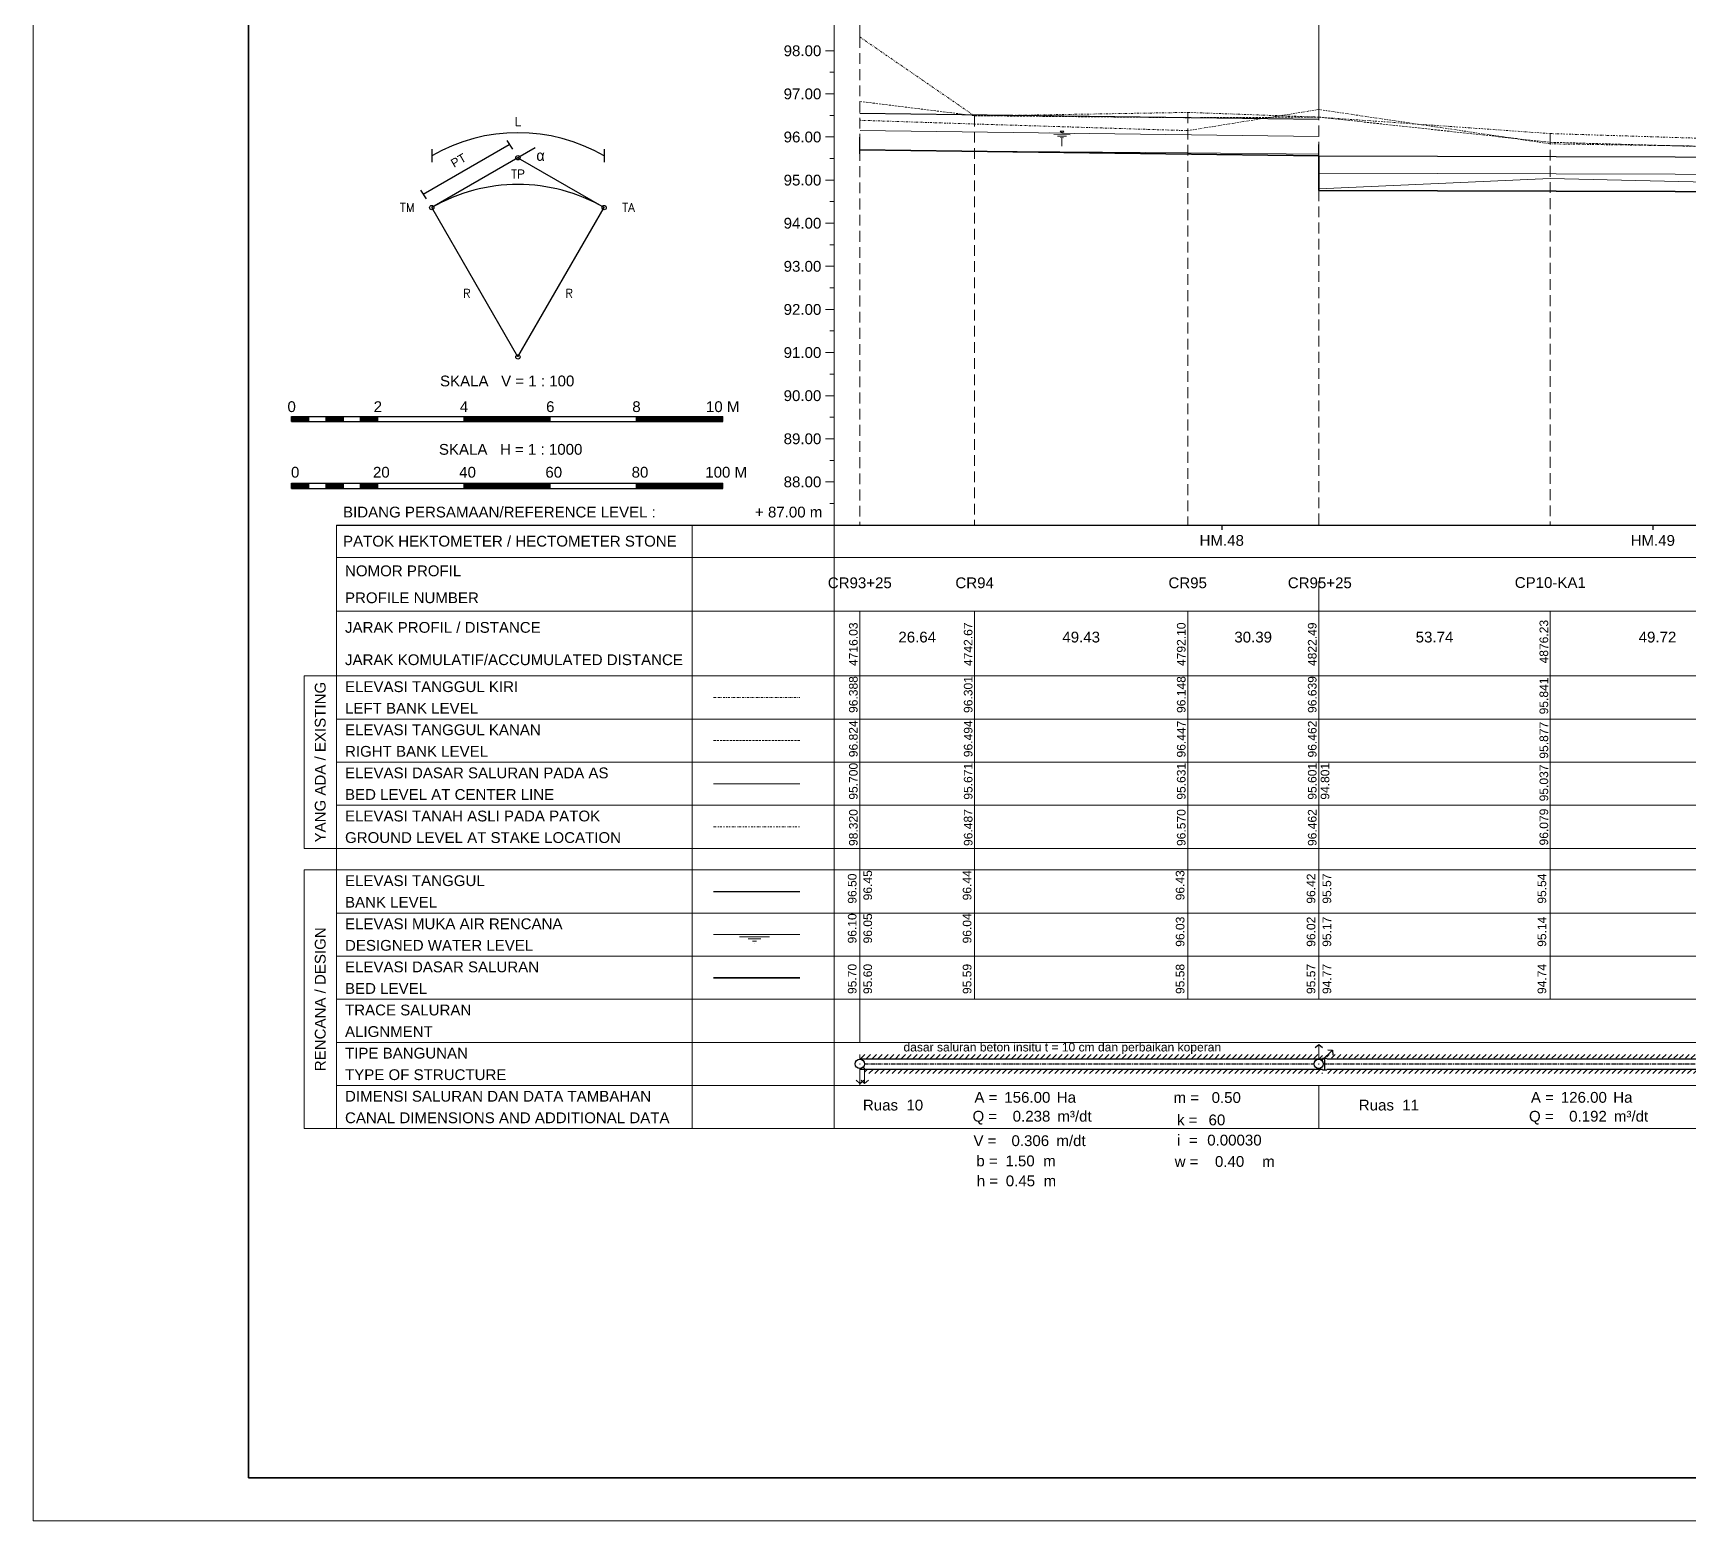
# Model space of a CAD drawing. Header units: inches. Extents: x 7 to 848, y 7 to 601.
# Drawn here: x 6.5 to 390.4, y 7.1 to 352.2 of the extents above; entities that cross this region are included whole.
import ezdxf
from ezdxf.enums import TextEntityAlignment as Align

# ---------------------------------------------------------------- set-up
doc = ezdxf.new("R2010")
doc.units = ezdxf.units.IN
doc.header["$MEASUREMENT"] = 0
for name, pattern in [('CENTER', [50.8, 31.75, -6.35, 6.35, -6.35]), ('DASHDOT', [1, 0.5, -0.25, 0, -0.25]), ('DASHED', [0.75, 0.5, -0.25]), ('DIVIDE', [1.25, 0.5, -0.25, 0, -0.25, 0, -0.25]), ('HIDDEN', [0.375, 0.25, -0.125]), ('HIDDEN2', [4.7625, 3.175, -1.5875])]:
    doc.linetypes.add(name, pattern=pattern)
for name, color, linetype, lineweight in [('arsir', 8, 'Continuous', 9), ('AS', 4, 'Continuous', 15), ('ASLI', 7, 'Continuous', 15), ('BINGKAI', 7, 'Continuous', 20), ('Dsr-Sal', 182, 'Continuous', 35), ('formlong', 7, 'Continuous', 20), ('GARIS', 7, 'Continuous', 20), ('Grs-Air', 6, 'Continuous', 13), ('KA', 6, 'Continuous', 15), ('KI', 11, 'Continuous', 15), ('l1', 8, 'DASHED', 9), ('linning', 7, 'Continuous', 18), ('sekunder', 160, 'CENTER', 25), ('TANAH-ASLI', 82, 'Continuous', 15), ('Tanggul', 22, 'Continuous', 30), ('Tanggul kanan', 142, 'HIDDEN2', 20), ('Tanggul kiri', 30, 'DASHDOT', 18), ('TEXT-BINGKAI', 22, 'Continuous', 15)]:
    doc.layers.add(name, color=color, linetype=linetype, lineweight=lineweight)
for name, color, linetype in [('kop', 7, 'Continuous'), ('LAHAN', 7, 'DASHED'), ('legend', 7, 'Continuous'), ('TEKS', 7, 'Continuous')]:
    doc.layers.add(name, color=color, linetype=linetype)
doc.styles.add('Arial TUR', font='arial.ttf')
doc.styles.add('S-02', font='SIMPLEX.shx', dxfattribs={"height": 2})
doc.styles.add('S-03', font='arial.ttf', dxfattribs={"height": 2.5})
doc.styles.get("Standard").update_dxf_attribs({"font": 'arial.ttf'})
pattern_1 = [(45, (-38053.0265, -24218.2595), (-0.67351921, 0.67351921), [])]

# ---------------------------------------------------------------- blocks, each defined once
blk = doc.blocks.new('air')
at = {"layer": 'Grs-Air', "lineweight": 9}
for p, q in [((33044.87, 24193.35), (33050.74, 24193.35)), ((33045.92, 24193), (33049.69, 24193)), ((33046.76, 24192.65), (33048.86, 24192.65)), ((33047.46, 24192.3), (33048.16, 24192.3)), ((33047.81, 24191.95), (33047.81, 24191.95))]:
    blk.add_line(p, q, dxfattribs=at)
for points in [[(33047.81, 24193.35), (33047.39, 24193.79), (33048.25, 24193.79), (33047.81, 24193.35)], [(33047.81, 24190.33), (33047.81, 24192.3)]]:
    blk.add_lwpolyline(points, dxfattribs=at)

msp = doc.modelspace()

# ---------------------------------------------------------------- hatches: boundary and pattern name
at = {"layer": 'arsir'}
h = msp.add_hatch(dxfattribs=at)
h.set_pattern_fill('ANSI31', color=256, scale=0.3)
h.set_pattern_definition(pattern_1)
h.paths.add_polyline_path([(304.76, 115.28), (198.3, 115.28), (198.3, 114.28), (304.76, 114.28)])
h = msp.add_hatch(dxfattribs=at)
h.set_pattern_fill('ANSI31', color=256, scale=0.3)
h.set_pattern_definition(pattern_1)
h.paths.add_polyline_path([(305.61, 114.28), (305.61, 115.28), (304.76, 115.28), (304.76, 114.28)])
h.paths.add_polyline_path([(306.63, 115.28), (306.63, 114.96), (306.96, 115.28)])
h = msp.add_hatch(dxfattribs=at)
h.set_pattern_fill('ANSI31', color=256, scale=0.3)
h.set_pattern_definition(pattern_1)
h.paths.add_polyline_path([(306.63, 114.96), (306.63, 114.42), (663.77, 114.28), (663.77, 115.28), (306.96, 115.28)])
h = msp.add_hatch(dxfattribs=at)
h.set_pattern_fill('ANSI31', color=256, scale=0.3)
h.set_pattern_definition(pattern_1)
h.paths.add_polyline_path([(304.76, 111.88), (199.42, 111.88), (199.42, 110.86), (304.76, 110.86)])
h = msp.add_hatch(dxfattribs=at)
h.set_pattern_fill('ANSI31', color=256, scale=0.3)
h.set_pattern_definition(pattern_1)
h.paths.add_polyline_path([(305.61, 110.86), (305.61, 111.88), (304.76, 111.88), (304.76, 110.86)])
h.paths.add_polyline_path([(306.63, 111.88), (306.63, 110.86), (501.58, 110.86), (501.58, 111.88)])

# ---------------------------------------------------------------- linework, layer by layer
at = {"color": 52, "lineweight": 9}
msp.add_lwpolyline([(6.5, 7.08), (847.5, 7.08), (847.5, 601.08), (6.5, 601.08)], close=True, dxfattribs=at)
at = {"color": 94, "lineweight": 35}
msp.add_lwpolyline([(56.5, 17.08), (837.5, 17.08), (837.5, 591.08), (56.5, 591.08)], close=True, dxfattribs=at)
for points in [[(198.3, 324.19), (198.3, 328.02)], [(304.76, 321.45), (304.76, 326.36)], [(282.27, 238.08), (282.27, 236.99)], [(382.27, 238.08), (382.27, 236.99)], [(303.91, 116.89), (304.76, 117.61), (305.65, 116.87)], [(306.86, 116.37), (307.96, 116.28), (308.07, 115.13)], [(197.46, 109.27), (198.3, 108.55), (199.2, 109.29)]]:
    msp.add_lwpolyline(points)
at = {"lineweight": 25}
for points in [[(305.61, 114.42), (306.63, 114.42)], [(305.61, 111.74), (306.63, 111.74)], [(306.12, 114.42), (306.12, 111.74)]]:
    msp.add_lwpolyline(points, dxfattribs=at)
at = {"layer": 'arsir'}
for points in [[(198.3, 351.28), (198.3, 382.65), (229.14, 404.66)], [(304.76, 334.46), (304.76, 365.83), (346.23, 395.43)]]:
    msp.add_lwpolyline(points, dxfattribs=at)
at = {"layer": 'BINGKAI'}
for p, q in [((76.87, 238.08), (76.87, 98.08)), ((159.37, 238.08), (159.37, 98.08)), ((192.37, 238.08), (192.37, 98.08)), ((76.87, 163.08), (192.37, 163.08)), ((76.87, 158.08), (192.37, 158.08)), ((76.87, 98.08), (192.37, 98.08))]:
    msp.add_line(p, q, dxfattribs=at)
for points in [[(69.37, 163.08), (76.87, 163.08), (76.87, 203.08), (69.37, 203.08)], [(69.37, 98.08), (76.87, 98.08), (76.87, 158.08), (69.37, 158.08)]]:
    msp.add_lwpolyline(points, close=True, dxfattribs=at)
at = {"layer": 'Dsr-Sal'}
msp.add_line((164.37, 133.08), (184.37, 133.08), dxfattribs=at)
msp.add_lwpolyline([(198.3, 325.08), (304.76, 323.68), (304.76, 315.68), (662.92, 314.68), (662.92, 306.68), (763.06, 305.98), (763.06, 305.98)], dxfattribs=at)
at = {"layer": 'formlong'}
for p, q in [((192.37, 238.08), (192.37, 368.08)), ((192.37, 348.08), (190.37, 348.08)), ((192.37, 343.08), (191.37, 343.08)), ((192.37, 338.08), (190.37, 338.08)), ((192.37, 333.08), (191.37, 333.08)), ((192.37, 328.08), (190.37, 328.08)), ((192.37, 323.08), (191.37, 323.08)), ((192.37, 318.08), (190.37, 318.08)), ((192.37, 313.08), (191.37, 313.08)), ((192.37, 308.08), (190.37, 308.08)), ((192.37, 303.08), (191.37, 303.08)), ((192.37, 298.08), (190.37, 298.08)), ((192.37, 293.08), (191.37, 293.08)), ((192.37, 288.08), (190.37, 288.08)), ((192.37, 283.08), (191.37, 283.08)), ((192.37, 278.08), (190.37, 278.08)), ((192.37, 273.08), (191.37, 273.08)), ((192.37, 268.08), (190.37, 268.08)), ((192.37, 263.08), (191.37, 263.08)), ((192.37, 258.08), (190.37, 258.08)), ((192.37, 253.08), (191.37, 253.08)), ((192.37, 248.08), (190.37, 248.08)), ((192.37, 243.08), (191.37, 243.08)), ((192.37, 230.58), (790.86, 230.58)), ((304.76, 225.08), (304.76, 128.08)), ((304.76, 225.08), (304.76, 128.08)), ((198.3, 218.08), (198.3, 118.08)), ((224.94, 218.08), (224.94, 128.08)), ((274.37, 218.08), (274.37, 128.08)), ((358.5, 218.08), (358.5, 128.08)), ((198.3, 115.28), (198.3, 114.28)), ((304.76, 114.15), (304.76, 117.61)), ((305.51, 113.84), (307.96, 116.28)), ((198.3, 112.01), (198.3, 108.08)), ((198.3, 112.01), (198.3, 108.55)), ((304.76, 108.08), (304.76, 98.08)), ((304.76, 108.08), (304.76, 98.08)), ((304.76, 108.08), (304.76, 98.08))]:
    msp.add_line(p, q, dxfattribs=at)
at = {"layer": 'formlong', "lineweight": 30}
msp.add_line((76.87, 238.08), (198.3, 238.08), dxfattribs=at)
msp.add_lwpolyline([(198.3, 238.08), (790.86, 238.08)], dxfattribs=at)
at = {"layer": 'formlong'}
for points in [[(199.08, 112.35), (199.42, 112.03), (199.42, 108.55)], [(198.58, 109.27), (199.42, 108.55), (200.32, 109.29)]]:
    msp.add_lwpolyline(points, dxfattribs=at)
at = {"layer": 'GARIS'}
for p, q in [((76.87, 230.58), (192.37, 230.58)), ((76.87, 218.08), (192.37, 218.08)), ((192.37, 218.08), (790.86, 218.08)), ((76.87, 203.08), (192.37, 203.08)), ((192.37, 203.08), (790.86, 203.08)), ((76.87, 193.08), (192.37, 193.08)), ((192.37, 193.08), (790.86, 193.08)), ((76.87, 183.08), (192.37, 183.08)), ((192.37, 183.08), (790.86, 183.08)), ((76.87, 173.08), (192.37, 173.08)), ((192.37, 173.08), (790.86, 173.08)), ((192.37, 163.08), (790.86, 163.08)), ((192.37, 158.08), (790.86, 158.08)), ((76.87, 148.08), (192.37, 148.08)), ((192.37, 148.08), (790.86, 148.08)), ((76.87, 138.08), (192.37, 138.08)), ((192.37, 138.08), (790.86, 138.08)), ((76.87, 128.08), (192.37, 128.08)), ((192.37, 128.08), (790.86, 128.08)), ((76.87, 118.08), (192.37, 118.08)), ((192.37, 118.08), (790.86, 118.08)), ((76.87, 108.08), (192.37, 108.08)), ((192.37, 108.08), (790.86, 108.08)), ((192.37, 98.08), (790.86, 98.08))]:
    msp.add_line(p, q, dxfattribs=at)
at = {"layer": 'Grs-Air'}
for p, q in [((164.37, 143.08), (184.37, 143.08)), ((170.37, 142.58), (177.37, 142.58)), ((172.37, 142.08), (175.37, 142.08)), ((173.37, 141.58), (174.37, 141.58)), ((173.87, 141.08), (173.88, 141.08))]:
    msp.add_line(p, q, dxfattribs=at)
for points in [[(198.36, 329.58), (304.76, 328.18)], [(304.76, 319.68), (662.92, 318.68)]]:
    msp.add_lwpolyline(points, dxfattribs=at)
at = {"layer": 'l1', "color": 5, "ltscale": 5}
msp.add_line((198.3, 351.28), (198.3, 238.08), dxfattribs=at)
at = {"layer": 'l1', "color": 1, "ltscale": 5}
msp.add_line((304.76, 334.46), (304.76, 238.08), dxfattribs=at)
msp.add_line((304.76, 334.46), (304.76, 238.08), dxfattribs=at)
at = {"layer": 'l1', "ltscale": 5}
for p, q in [((224.94, 333.02), (224.94, 238.08)), ((274.37, 333.78), (274.37, 238.08)), ((358.5, 328.87), (358.5, 238.08))]:
    msp.add_line(p, q, dxfattribs=at)
at = {"layer": 'legend', "linetype": 'Continuous'}
for p, q in [((116.39, 327.27), (117.69, 325.27)), ((116.99, 326.27), (96.99, 314.72)), ((122.99, 325.58), (98.99, 311.72)), ((98.99, 325.27), (98.99, 322.27)), ((118.99, 323.27), (138.99, 311.72)), ((138.99, 325.27), (138.99, 322.27)), ((96.39, 315.72), (97.69, 313.72)), ((118.99, 277.08), (98.99, 311.72)), ((118.99, 277.08), (138.99, 311.72)), ((66.49, 263.28), (166.49, 263.28)), ((66.49, 263.08), (70.49, 263.08)), ((66.49, 262.88), (70.49, 262.88)), ((66.49, 262.68), (70.49, 262.68)), ((66.49, 262.48), (70.49, 262.48)), ((66.49, 262.28), (70.49, 262.28)), ((66.49, 262.08), (166.49, 262.08)), ((74.49, 263.08), (78.49, 263.08)), ((74.49, 262.88), (78.49, 262.88)), ((74.49, 262.68), (78.49, 262.68)), ((74.49, 262.48), (78.49, 262.48)), ((74.49, 262.28), (78.49, 262.28)), ((82.49, 263.08), (86.49, 263.08)), ((82.49, 262.88), (86.49, 262.88)), ((82.49, 262.68), (86.49, 262.68)), ((82.49, 262.48), (86.49, 262.48)), ((82.49, 262.28), (86.49, 262.28)), ((106.49, 263.08), (126.49, 263.08)), ((106.49, 262.88), (126.49, 262.88)), ((106.49, 262.68), (126.49, 262.68)), ((106.49, 262.48), (126.49, 262.48)), ((106.49, 262.28), (126.49, 262.28)), ((146.49, 263.08), (166.49, 263.08)), ((146.49, 262.88), (166.49, 262.88)), ((146.49, 262.68), (166.49, 262.68)), ((146.49, 262.48), (166.49, 262.48)), ((146.49, 262.28), (166.49, 262.28)), ((66.49, 247.76), (166.49, 247.76)), ((66.49, 247.56), (70.49, 247.56)), ((66.49, 247.36), (70.49, 247.36)), ((66.49, 247.16), (70.49, 247.16)), ((66.49, 246.96), (70.49, 246.96)), ((66.49, 246.76), (70.49, 246.76)), ((66.49, 246.56), (166.49, 246.56)), ((74.49, 247.56), (78.49, 247.56)), ((74.49, 247.36), (78.49, 247.36)), ((74.49, 247.16), (78.49, 247.16)), ((74.49, 246.96), (78.49, 246.96)), ((74.49, 246.76), (78.49, 246.76)), ((82.49, 247.56), (86.49, 247.56)), ((82.49, 247.36), (86.49, 247.36)), ((82.49, 247.16), (86.49, 247.16)), ((82.49, 246.96), (86.49, 246.96)), ((82.49, 246.76), (86.49, 246.76)), ((106.49, 247.56), (126.49, 247.56)), ((106.49, 247.36), (126.49, 247.36)), ((106.49, 247.16), (126.49, 247.16)), ((106.49, 246.96), (126.49, 246.96)), ((106.49, 246.76), (126.49, 246.76)), ((146.49, 247.56), (166.49, 247.56)), ((146.49, 247.36), (166.49, 247.36)), ((146.49, 247.16), (166.49, 247.16)), ((146.49, 246.96), (166.49, 246.96)), ((146.49, 246.76), (166.49, 246.76))]:
    msp.add_line(p, q, dxfattribs=at)
at = {"layer": 'legend'}
for p, q in [((66.49, 262.08), (66.49, 263.28)), ((70.49, 262.08), (70.49, 263.28)), ((74.49, 262.08), (74.49, 263.28)), ((78.49, 262.08), (78.49, 263.28)), ((82.49, 262.08), (82.49, 263.28)), ((86.49, 262.08), (86.49, 263.28)), ((106.49, 262.08), (106.49, 263.28)), ((126.49, 262.08), (126.49, 263.28)), ((146.49, 262.08), (146.49, 263.28)), ((166.49, 262.08), (166.49, 263.28)), ((66.49, 246.56), (66.49, 247.76)), ((70.49, 246.56), (70.49, 247.76)), ((74.49, 246.56), (74.49, 247.76)), ((78.49, 246.56), (78.49, 247.76)), ((82.49, 246.56), (82.49, 247.76)), ((86.49, 246.56), (86.49, 247.76)), ((106.49, 246.56), (106.49, 247.76)), ((126.49, 246.56), (126.49, 247.76)), ((146.49, 246.56), (146.49, 247.76)), ((166.49, 246.56), (166.49, 247.76))]:
    msp.add_line(p, q, dxfattribs=at)
at = {"layer": 'legend', "linetype": 'Continuous'}
for centre in [(118.99, 323.27), (98.99, 311.72), (138.99, 311.72), (118.99, 277.08)]:
    msp.add_circle(centre, 0.5, dxfattribs=at)
msp.add_arc((118.99, 289.08), 40, 60, 120, dxfattribs=at)
at = {"layer": 'linning', "lineweight": 30, "ltscale": 0.03}
for points in [[(198.3, 114.28), (304.76, 114.28)], [(198.3, 111.88), (305.61, 111.88)], [(304.76, 114.28), (305.61, 114.28)], [(306.63, 114.28), (663.77, 114.28)], [(306.63, 111.88), (663.77, 111.88)]]:
    msp.add_lwpolyline(points, dxfattribs=at)
at = {"layer": 'linning', "lineweight": 25, "ltscale": 0.03}
for centre, radius in [((198.3, 113.08), 1.07), ((198.3, 113.08), 0.0293), ((304.76, 113.08), 1.07), ((304.76, 113.08), 0.0293)]:
    msp.add_circle(centre, radius, dxfattribs=at)
at = {"layer": 'sekunder', "ltscale": 0.03}
for points in [[(199.37, 113.08), (303.69, 113.08)], [(305.83, 113.08), (661.85, 113.08)]]:
    msp.add_lwpolyline(points, dxfattribs=at)
at = {"layer": 'sekunder', "ltscale": 15}
msp.add_arc((118.99, 277.08), 40, 60, 120, dxfattribs=at)
at = {"layer": 'TANAH-ASLI'}
msp.add_line((164.37, 178.08), (184.37, 178.08), dxfattribs=at)
at = {"layer": 'TANAH-ASLI', "color": 7, "linetype": 'DIVIDE', "lineweight": 9}
msp.add_line((164.37, 168.08), (184.37, 168.08), dxfattribs=at)
msp.add_lwpolyline([(198.3, 351.28), (224.94, 332.95), (274.37, 333.78), (304.76, 332.69), (358.5, 328.87), (408.22, 327.32), (459.78, 328.87), (510.04, 326), (562.46, 326.86), (608.37, 324.33), (662.92, 327.32), (713.16, 325.09), (763.06, 321.8)], dxfattribs=at)
at = {"layer": 'TANAH-ASLI'}
msp.add_lwpolyline([(198.3, 325.08), (224.94, 324.79), (274.37, 324.39), (304.76, 324.08), (304.76, 316.08), (358.5, 318.45), (408.22, 317.3), (459.78, 318.07), (510.04, 316.74), (562.46, 316.42), (608.39, 315.44), (662.92, 313.44), (662.92, 308.44), (662.92, 308.44), (713.16, 309.3), (763.06, 305.98), (763.06, 302.38)], dxfattribs=at)
at = {"layer": 'Tanggul'}
msp.add_line((164.37, 153.08), (184.37, 153.08), dxfattribs=at)
for points in [[(198.3, 333.58), (304.76, 332.18)], [(304.76, 323.68), (662.92, 322.68)]]:
    msp.add_lwpolyline(points, dxfattribs=at)
at = {"layer": 'Tanggul kanan', "linetype": 'HIDDEN', "ltscale": 2}
msp.add_line((164.37, 188.08), (184.37, 188.08), dxfattribs=at)
msp.add_lwpolyline([(198.3, 336.32), (224.94, 333.02), (274.37, 332.55), (304.76, 332.69), (358.5, 326.85), (408.22, 325.45), (459.78, 326.43), (510.04, 325.91), (562.46, 326.88), (608.37, 324.79), (662.92, 326.19), (713.16, 319.21), (763.06, 317.37)], dxfattribs=at)
at = {"layer": 'Tanggul kiri', "linetype": 'DASHDOT'}
msp.add_line((164.37, 198.08), (184.37, 198.08), dxfattribs=at)
at = {"layer": 'Tanggul kiri'}
msp.add_lwpolyline([(763.06, 316.88), (713.16, 319.52), (662.92, 324.51), (608.37, 325.91), (562.46, 324.85), (510.04, 325.93), (459.78, 326.56), (408.22, 325.74), (358.5, 326.49), (304.76, 334.46), (274.37, 329.56), (224.94, 331.09), (198.3, 331.96)], dxfattribs=at)

# ---------------------------------------------------------------- block references
at = {"rotation": 359.1605452993557}
msp.add_blockref('air', (-33153.5, -23377.61), dxfattribs=at)

# ---------------------------------------------------------------- texts
at = {"layer": 'AS'}
for s, p in [('95.700', (197.8, 182.91)), ('95.671', (224.44, 182.91)), ('95.631', (273.87, 182.91)), ('95.601', (304.26, 182.91)), ('94.801', (307.23, 182.91)), ('95.037', (358, 182.52))]:
    msp.add_text(s, height=2, rotation=90, dxfattribs=at).set_placement(p, align=Align.RIGHT)
at = {"layer": 'ASLI', "color": 1}
for s, p in [('98.320', (197.8, 172.17)), ('96.487', (224.44, 172.17)), ('96.570', (273.87, 172.17)), ('96.462', (304.26, 172.17)), ('96.079', (358, 172.29))]:
    msp.add_text(s, height=2, rotation=90, dxfattribs=at).set_placement(p, align=Align.RIGHT)
at = {"layer": 'Dsr-Sal', "lineweight": 20}
for s, p in [('96.45', (201.14, 158.01)), ('96.44', (224.19, 158.01)), ('96.43', (273.61, 158.01)), ('96.50 ', (197.53, 158.01)), ('96.42 ', (303.98, 158.01)), ('95.57 ', (307.66, 158.01)), ('95.54 ', (357.54, 158.01)), ('96.10', (197.53, 148.01)), ('96.05', (201.14, 148.01)), ('96.04', (224.19, 148.01)), ('96.03 ', (273.61, 148.01)), ('96.02 ', (303.98, 148.01)), ('95.17 ', (307.66, 148.01)), ('95.14 ', (357.54, 148.01)), ('95.70', (197.53, 136.28)), ('95.60', (201.14, 136.28)), ('95.59', (224.19, 136.28)), ('95.58', (273.61, 136.28)), ('95.57', (303.98, 136.28)), ('94.77', (307.66, 136.28)), ('94.74', (357.54, 136.28))]:
    msp.add_text(s, height=2, rotation=90, dxfattribs=at).set_placement(p, align=Align.RIGHT)
at = {"layer": 'formlong', "style": 'Arial TUR'}
for s, p in [('98.00', (189.37, 348.08)), ('97.00', (189.37, 338.08)), ('96.00', (189.37, 328.08)), ('95.00', (189.37, 318.08)), ('94.00', (189.37, 308.08)), ('93.00', (189.37, 298.08)), ('92.00', (189.37, 288.08)), ('91.00', (189.37, 278.08)), ('90.00', (189.37, 268.08)), ('89.00', (189.37, 258.08)), ('88.00', (189.37, 248.08))]:
    msp.add_text(s, height=2.5, dxfattribs=at).set_placement(p, align=Align.MIDDLE_RIGHT)
at = {"layer": 'formlong'}
for s, p in [('CR93+25', (198.3, 224.67)), ('CR94', (224.94, 224.67)), ('CR95', (274.37, 224.67)), ('CP10-KA1', (358.5, 224.73)), ('26.64', (211.62, 212.08)), ('49.43', (249.66, 212.08)), ('30.39', (289.56, 212.08)), ('53.74', (331.63, 212.08)), ('49.72', (383.36, 212.08))]:
    msp.add_text(s, height=2.5, dxfattribs=at).set_placement(p, align=Align.MIDDLE_CENTER)
msp.add_text('CR95+25', height=2.5, dxfattribs=at).set_placement((312.45, 224.67), align=Align.MIDDLE_RIGHT)
for s, p in [('4716.03', (197.8, 215.47)), ('4742.67', (224.44, 215.47)), ('4792.10', (273.87, 215.47)), ('4822.49', (304.26, 215.47)), ('4876.23', (358, 216.07))]:
    msp.add_text(s, height=2, rotation=90, dxfattribs=at).set_placement(p, align=Align.RIGHT)
at = {"layer": 'KA'}
for s, p in [('96.824', (197.8, 192.77)), ('96.494', (224.44, 192.77)), ('96.447', (273.87, 192.7)), ('96.462', (304.26, 192.7)), ('95.877', (358, 192.43))]:
    msp.add_text(s, height=2, rotation=90, dxfattribs=at).set_placement(p, align=Align.RIGHT)
at = {"layer": 'KI'}
for s, p in [('96.388', (197.8, 203.03)), ('96.301', (224.44, 203.03)), ('96.148', (273.87, 203.03)), ('96.639', (304.26, 203.03)), ('95.841', (358, 202.7))]:
    msp.add_text(s, height=2, rotation=90, dxfattribs=at).set_placement(p, align=Align.RIGHT)
at = {"layer": 'kop', "linetype": 'Continuous'}
for s, p in [('Ruas  10', (199.02, 102.28)), ('A = ', (224.89, 104.07)), ('156.00', (231.83, 104.07)), ('Ha', (244, 104.07)), ('m = ', (271.08, 104.03)), ('0.50', (279.92, 104.03)), ('Ruas  11', (314.07, 102.28)), ('A = ', (353.99, 104.07)), ('126.00', (360.94, 104.07)), ('Ha', (373.1, 104.07)), ('Q = ', (224.45, 99.69)), ('0.238', (233.77, 99.69)), ('m³/dt', (244.14, 99.69)), ('k = ', (271.9, 98.84)), ('60', (279.21, 98.84)), ('Q = ', (353.55, 99.69)), ('0.192', (362.87, 99.69)), ('m³/dt', (373.25, 99.69)), ('V = ', (224.67, 94.02)), ('0.306', (233.49, 94.02)), ('m/dt', (243.91, 94.02)), ('i  = ', (271.92, 94.15)), ('0.00030', (278.9, 94.15)), ('b = ', (225.34, 89.33)), ('1.50', (232.08, 89.33)), ('m', (240.85, 89.33)), ('w = ', (271.35, 89.2)), ('0.40', (280.69, 89.2)), ('m', (291.65, 89.2)), ('h = ', (225.44, 84.7)), ('0.45', (232.17, 84.7)), ('m', (240.94, 84.7))]:
    msp.add_text(s, height=2.5, dxfattribs=at).set_placement(p)
at = {"layer": 'LAHAN'}
for s, p in [('HM.48', (282.27, 234.5)), ('HM.49', (382.27, 234.5))]:
    msp.add_text(s, height=2.5, dxfattribs=at).set_placement(p, align=Align.MIDDLE_CENTER)
at = {"layer": 'legend', "linetype": 'Continuous', "style": 'S-02'}
for s, p in [('L', (118.99, 331.65)), ('TP', (118.99, 319.48)), ('TM', (93.33, 311.75)), ('TA', (144.65, 311.75)), ('R', (107.12, 291.8)), ('R', (130.86, 291.8))]:
    msp.add_text(s, height=2, dxfattribs=at).set_placement(p, align=Align.MIDDLE_CENTER)
at = {"layer": 'legend', "linetype": 'Continuous'}
msp.add_text('PT', height=2, rotation=30, dxfattribs=at).set_placement((105.99, 321.27), align=Align.BOTTOM_CENTER)
for s, p in [('SKALA   V = 1 : 100', (116.49, 270.24)), ('0', (66.49, 264.28)), ('2', (86.49, 264.28)), ('4', (106.49, 264.28)), ('6', (126.49, 264.28)), ('8', (146.49, 264.28)), ('10 M', (166.49, 264.28)), ('SKALA   H = 1 : 1000', (117.3, 254.38)), ('0', (67.3, 249.07)), ('20', (87.3, 249.07)), ('40', (107.3, 249.07)), ('60', (127.3, 249.07)), ('80', (147.3, 249.07)), ('100 M', (167.3, 249.07))]:
    msp.add_text(s, height=2.5, dxfattribs=at).set_placement(p, align=Align.CENTER)
at = {"layer": 'legend', "linetype": 'Continuous', "insert": (124.23, 323.78), "char_height": 2.5, "width": 2.9123, "attachment_point": 5, "style": 'S-03'}
msp.add_mtext('{\\fSymbol|b0|i0|c2|p18;a}', dxfattribs=at)
at = {"layer": 'TEKS', "linetype": 'Continuous'}
msp.add_text('dasar saluran beton insitu t = 10 cm dan perbaikan koperan', height=2, dxfattribs=at).set_placement((208.44, 115.97))
at = {"layer": 'TEXT-BINGKAI', "style": 'S-03'}
for s, p in [('BIDANG PERSAMAAN/REFERENCE LEVEL : ', (78.41, 239.08)), ('+ 87.00 m', (173.98, 239.08))]:
    msp.add_text(s, height=2.5, dxfattribs=at).set_placement(p, align=Align.BOTTOM_LEFT)
for s, p in [('PATOK HEKTOMETER / HECTOMETER STONE ', (78.41, 234.33)), ('NOMOR PROFIL ', (78.87, 227.45)), ('PROFILE NUMBER ', (78.87, 221.2)), ('JARAK PROFIL / DISTANCE ', (78.87, 214.33)), ('JARAK KOMULATIF/ACCUMULATED DISTANCE ', (78.87, 206.83)), ('ELEVASI TANGGUL KIRI ', (78.87, 200.58)), ('LEFT BANK LEVEL ', (78.87, 195.58)), ('ELEVASI TANGGUL KANAN ', (78.87, 190.58)), ('RIGHT BANK LEVEL ', (78.87, 185.58)), ('ELEVASI DASAR SALURAN PADA AS ', (78.87, 180.58)), ('BED LEVEL AT CENTER LINE ', (78.87, 175.58)), ('ELEVASI TANAH ASLI PADA PATOK ', (78.87, 170.58)), ('GROUND LEVEL AT STAKE LOCATION', (78.87, 165.58)), ('ELEVASI TANGGUL ', (78.87, 155.58)), ('BANK LEVEL ', (78.87, 150.58)), ('ELEVASI MUKA AIR RENCANA ', (78.87, 145.58)), ('DESIGNED WATER LEVEL ', (78.87, 140.58)), ('ELEVASI DASAR SALURAN ', (78.87, 135.58)), ('BED LEVEL ', (78.87, 130.58)), ('TRACE SALURAN ', (78.87, 125.58)), ('ALIGNMENT ', (78.87, 120.58)), ('TIPE BANGUNAN ', (78.87, 115.58)), ('TYPE OF STRUCTURE ', (78.87, 110.58)), ('DIMENSI SALURAN DAN DATA TAMBAHAN ', (78.87, 105.58)), ('CANAL DIMENSIONS AND ADDITIONAL DATA ', (78.87, 100.58))]:
    msp.add_text(s, height=2.5, dxfattribs=at).set_placement(p, align=Align.MIDDLE_LEFT)
for s, p in [('YANG ADA / EXISTING', (73.12, 183.08)), ('RENCANA / DESIGN', (73.12, 128.08))]:
    msp.add_text(s, height=2.5, rotation=90, dxfattribs=at).set_placement(p, align=Align.MIDDLE_CENTER)

doc.saveas('drawing.dxf')
